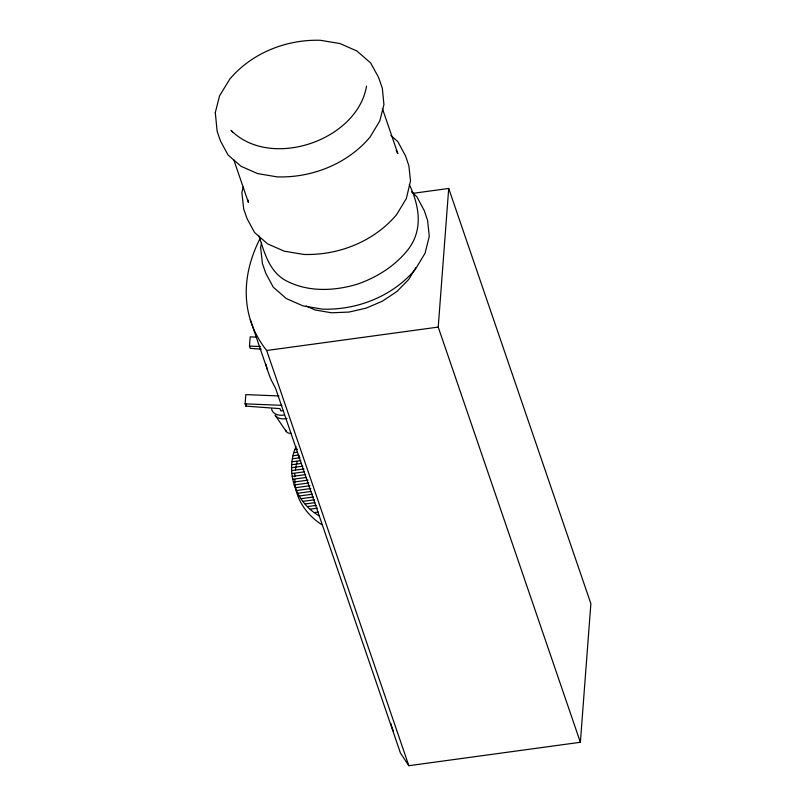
<?xml version="1.0" encoding="UTF-8"?>
<svg xmlns="http://www.w3.org/2000/svg" width="806" height="806" viewBox="0 0 806 806"><rect width="100%" height="100%" fill="white"/><g stroke="black" fill="none" stroke-linecap="round" stroke-linejoin="round"><path stroke-width="1.21" d="M282.896 410.627L280.78 410.919L279.994 408.632L245.89 406.133L245.105 403.846L245.81 394.608L278.906 395.948M261.225 349.169L250.263 348.363L249.477 346.086L250.182 336.848L256.308 337.089M245.89 406.133L246.062 403.816M265.93 364.221A197.369 133.595 -18.9 0 0 271.551 380.684L275.501 388.109L400.481 753.126L408.844 765.7L580.37 742.276L438.222 327.085L448.71 188.453L412.672 193.369M580.37 742.276L590.869 603.654L448.71 188.453M319.247 515.87C295.459 502.541 284.84 471.5 296.024 446.554M295.459 469.868L296.114 465.868M296.286 464.871L297.071 461.828M243.17 187.103L241.871 192.584L243.704 208.956L247.079 218.658L254.575 232.521L267.572 243.855L284.216 251.17L303.691 254.444C338.47 255.542 373.964 241.538 396.572 214.678L406.345 198.528L410.516 180.967L408.884 165.814L405.609 156.072L397.852 141.634L390.9 135.499M261.597 243.039L260.61 247.291L262.434 263.673L265.809 273.375L273.305 287.228L286.311 298.563L302.945 305.877L322.42 309.151C357.199 310.26 392.703 296.255 415.302 269.395L425.074 253.245L429.286 236.289L427.613 220.522L424.339 210.789L416.934 196.855L411.493 191.838M366.539 86.141C357.29 140.647 270.463 170.137 231.07 130.381L232.581 132.224M298.462 457.727L299.147 455.682M415.836 267.652L408.813 279.37L396.955 291.46L382.336 301.202L366.156 308.124L349.069 312.063L331.629 312.799L315.106 309.978L306.159 306.038M260.388 237.901A197.369 133.595 -18.9 0 0 266.685 350.499L438.222 327.085M294.986 449.627L297.434 449.295M293.505 452.76L297.605 452.206M293.162 455.743L298.129 455.068M292.669 458.745L299.993 457.748M292.175 461.747L300.789 460.569M291.681 464.75L301.595 463.4M291.722 467.682L302.794 466.17M291.772 470.603L303.973 468.941M291.812 473.535L304.235 471.842M292.155 476.427L305.575 474.593M292.739 479.278L306.189 477.444M293.334 482.129L308.023 480.124M294.009 484.97L308.648 482.975M295.177 487.741L309.978 485.726M296.346 490.522L310.884 488.537M297.515 493.292L310.965 491.459M299.228 495.992L312.577 494.169M301.021 498.682L313.463 496.98M302.824 501.372L313.866 499.861M305.172 503.982L315.015 502.642M307.68 506.571L316.264 505.402M310.209 509.16L317.493 508.173M314.683 512.525L318.209 512.042M249.477 346.086L260.509 346.53M245.105 403.846L281.888 405.337M322.37 524.988C307.882 516.072 296.84 501.161 294.956 483.993M286.16 431.331L275.148 415.211A11.798 7.979 -18.9 0 0 286.986 418.405M396.169 150.46L397.811 153.543L382.376 108.467M314.088 499.841L314.39 500.546M409.307 184.473C419.815 206.82 423.563 231.393 406.446 251.583C393.63 266.887 376.362 277.486 357.673 284.085C333.755 291.309 306.653 292.407 284.327 279.742C268.912 270.292 264.277 252.258 259.038 236.168M233.74 159.648L248.369 202.356L248.117 200.029M266.685 350.499L408.844 765.7M250.273 319.639L267.451 369.833M294.805 473.878L294.845 476.809M294.895 479.731L294.936 482.663M393.429 731.254A145.604 98.554 -18.9 0 1 390.819 723.486M291.077 433.366A6.549 4.433 -18.9 0 1 285.777 430.233M284.437 414.969A13.108 8.866 -18.9 0 1 271.642 408.985M215.283 112.608L217.146 131.388L220.522 141.09L228.017 154.954L241.024 166.288L257.658 173.602L277.133 176.877C311.912 177.975 347.406 163.971 370.014 137.121L379.787 120.971L383.928 104.609L382.326 88.247L378.538 77.356L370.7 62.999L356.877 50.98L339.991 43.564L320.496 40.3C286.513 39.222 251.835 52.904 229.76 79.139L219.554 95.833L215.283 112.608"/></g></svg>
